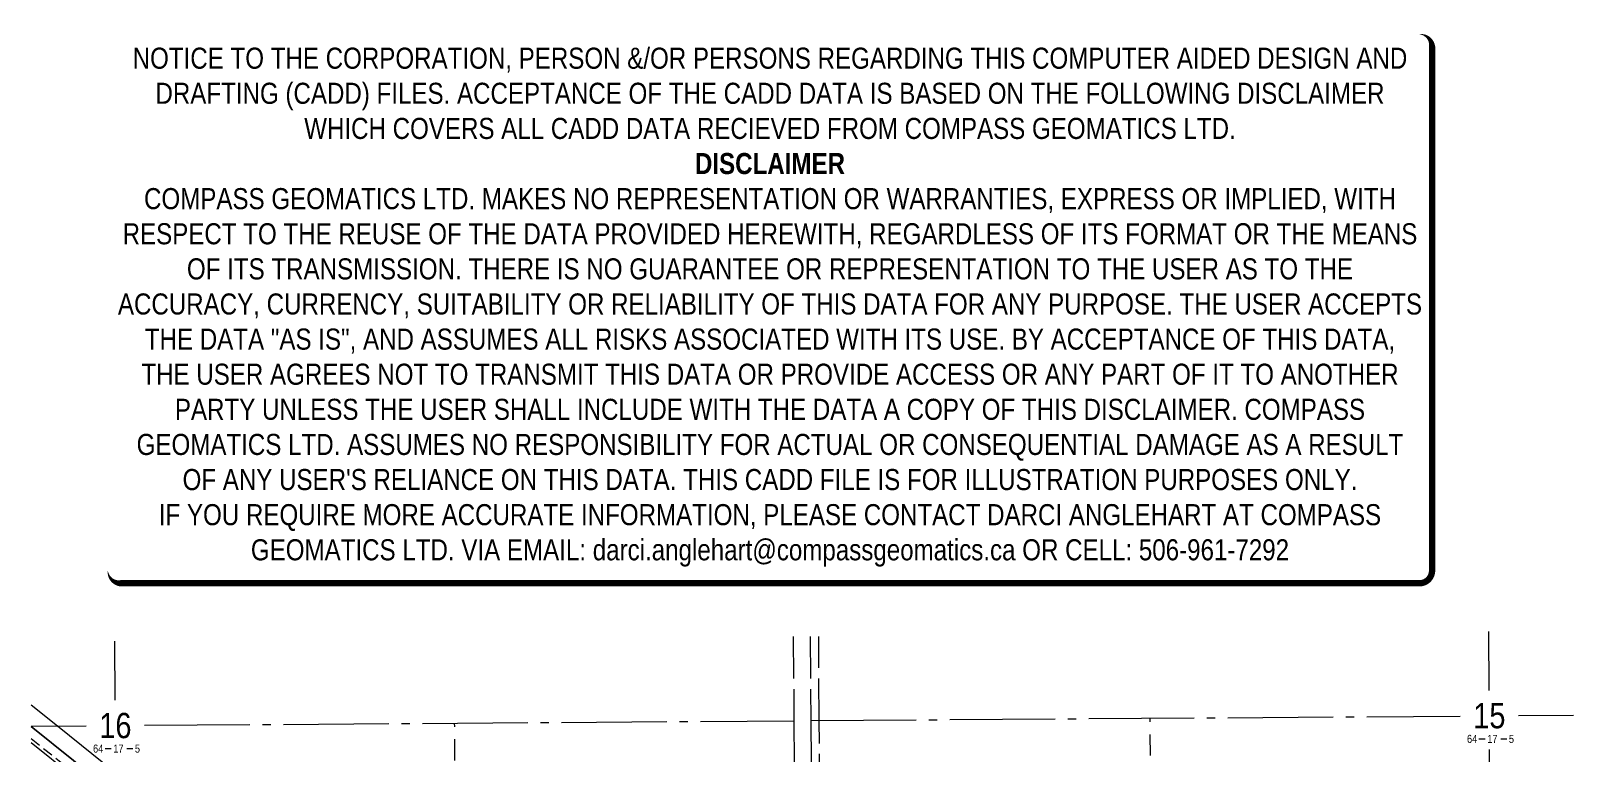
# Model space of a CAD drawing. Extents: x 531668 to 533511, y 6041766 to 6044319.
# Drawn here: x 531668 to 533511, y 6043459 to 6044319 of the extents above; entities that cross this region are included whole.
import ezdxf
from ezdxf.enums import TextEntityAlignment as Align

# ---------------------------------------------------------------- set-up
doc = ezdxf.new("R2010")
doc.units = 0
doc.header["$LTSCALE"] = 5
for name, pattern in [('foc-ACCESSROAD', [3.75, 2.5, -1.25]), ('foc-LSD', [8, 5, -3]), ('foc-QUARTERLINE', [33, 25, -3, 2, -3]), ('foc-UNSURVEYED', [12.5, 10, -2.5])]:
    doc.linetypes.add(name, pattern=pattern)
doc.layers.get('Defpoints').update_dxf_attribs({"color": 9})
for name, color, linetype in [('10', 1, 'Continuous'), ('9', 3, 'Continuous'), ('C-AR', 13, 'foc-ACCESSROAD'), ('C-RW', 13, 'Continuous'), ('F-RW', 190, 'Continuous'), ('L-SECLBL', 7, 'Continuous'), ('L-SECQ', 8, 'foc-QUARTERLINE'), ('L-SECTION-LSD', 7, 'foc-LSD'), ('L-USEC', 7, 'foc-UNSURVEYED')]:
    doc.layers.add(name, color=color, linetype=linetype)
doc.layers.add('DISCLAIMER', color=7, linetype='Continuous', plot=False)
doc.styles.add('80', font='ARIALN.TTF', dxfattribs={"height": 10})
doc.styles.add('80L', font='ARIALN.TTF', dxfattribs={"height": 10})
doc.styles.add('SIMPLEX', font='ARIALN.TTF')

# ---------------------------------------------------------------- blocks, each defined once
blk = doc.blocks.new('L-SECLBL')
at = {"layer": '9', "color": 7}
for p, q in [((-5.1, -27.8), (-12.3, -27.8)), ((20.7, -27.8), (13.5, -27.8))]:
    blk.add_line(p, q, dxfattribs=at)
at = {"layer": '10', "color": 2, "style": 'SIMPLEX'}
blk.add_attdef('SEC', text='', height=30, dxfattribs=at).set_placement((0, 0), align=Align.MIDDLE)
at = {"layer": '10', "color": 5, "style": '80L'}
blk.add_attdef('TWP', text='', height=9.5, dxfattribs=at).set_placement((-14.4, -27.4), align=Align.MIDDLE_RIGHT)
blk.add_attdef('RGE', text='', height=9.5, dxfattribs=at).set_placement((3.6, -27.4), align=Align.MIDDLE_CENTER)
blk.add_attdef('MER', text='', height=9.5, dxfattribs=at).set_placement((23.2, -27.4), align=Align.MIDDLE_LEFT)
blk = doc.blocks.new('Disclaimer_Legal')
at = {"layer": 'DISCLAIMER', "color": 254, "flags": 128}
blk.add_lwpolyline([(-3612.9, -1104.6, 37.5, 37.5, 0), (4096.1, -1104.6, 37.5, 37.5, 0.414214), (4171.1, -1029.6, 37.5, 37.5, 0), (4171.1, 2078.7, 37.5, 0, 0.414214), (4096.1, 2153.7, 0, 0, 0), (-3612.9, 2153.7, 0, 0, 0.414214), (-3687.9, 2078.7, 0, 0, 0), (-3687.9, -1029.6, 0, 37.5, 0.414214)], format="xyseb", close=True, dxfattribs=at)
at = {"layer": 'DISCLAIMER', "color": 254, "insert": (241.6, 533.9), "char_height": 125, "width": 7717.568, "attachment_point": 5, "style": '80'}
blk.add_mtext('NOTICE TO THE CORPORATION, PERSON &/OR PERSONS REGARDING THIS COMPUTER AIDED DESIGN AND DRAFTING (CADD) FILES. ACCEPTANCE OF THE CADD DATA IS BASED ON THE FOLLOWING DISCLAIMER WHICH COVERS ALL CADD DATA RECIEVED FROM COMPASS GEOMATICS LTD.\\P{\\fArial Narrow|b1|i0|c0|p34;DISCLAIMER}\\PCOMPASS GEOMATICS LTD. MAKES NO REPRESENTATION OR WARRANTIES, EXPRESS OR IMPLIED, WITH RESPECT TO THE REUSE OF THE DATA PROVIDED HEREWITH, REGARDLESS OF ITS FORMAT OR THE MEANS OF ITS TRANSMISSION. THERE IS NO GUARANTEE OR REPRESENTATION TO THE USER AS TO THE ACCURACY, CURRENCY, SUITABILITY OR RELIABILITY OF THIS DATA FOR ANY PURPOSE. THE USER ACCEPTS THE DATA "AS IS", AND ASSUMES ALL RISKS ASSOCIATED WITH ITS USE. BY ACCEPTANCE OF THIS DATA, THE USER AGREES NOT TO TRANSMIT THIS DATA OR PROVIDE ACCESS OR ANY PART OF IT TO ANOTHER PARTY UNLESS THE USER SHALL INCLUDE WITH THE DATA A COPY OF THIS DISCLAIMER. COMPASS GEOMATICS LTD. ASSUMES NO RESPONSIBILITY FOR ACTUAL OR CONSEQUENTIAL DAMAGE AS A RESULT OF ANY USER\'S RELIANCE ON THIS DATA. THIS CADD FILE IS FOR ILLUSTRATION PURPOSES ONLY.\\PIF YOU REQUIRE MORE ACCURATE INFORMATION, PLEASE CONTACT DARCI ANGLEHART AT COMPASS GEOMATICS LTD. VIA EMAIL: darci.anglehart@compassgeomatics.ca OR CELL: 506-961-7292', dxfattribs=at)

msp = doc.modelspace()

# ---------------------------------------------------------------- linework, layer by layer
at = {"layer": 'C-AR', "flags": 128}
msp.add_lwpolyline([(531668.661, 6043479.498), (531769.178, 6043398.657), (532246.079, 6043015.093), (532534.552, 6042782.994), (532550.139, 6042770.452), (532579.302, 6042747.779), (532609.632, 6042724.199), (532632.078, 6042706.748), (532670.521, 6042676.859), (532834.992, 6042548.993), (532967.549, 6042442.276), (533116.271, 6042322.394), (533132.163, 6042309.583), (533409.865, 6042085.754), (533510.412, 6042004.705)], dxfattribs=at)
at = {"layer": 'C-RW'}
for points in [[(531668.561, 6043493.682), (531769.078, 6043412.841)], [(533510.507, 6041991.8), (533409.96, 6042072.845), (532979.326, 6042419.937), (532964.209, 6042437.242), (532952.824, 6042450.278), (532913.088, 6042482.217), (532884.87, 6042501.116), (532846.903, 6042526.545), (532660.17, 6042676.786), (532623.011, 6042706.684), (532609.681, 6042717.411), (532579.345, 6042741.817), (532547.63, 6042767.334), (532243.571, 6043011.976), (531769.214, 6043393.493), (531668.697, 6043474.335)]]:
    msp.add_lwpolyline(points, dxfattribs=at)
at = {"layer": 'F-RW'}
for points in [[(531668.38, 6043519.502), (531699.654, 6043494.349), (531768.897, 6043438.661)], [(533503.324, 6042965.989), (533404.683, 6042788.39), (533362.218, 6042711.933), (533345.4, 6042681.653), (533325.073, 6042645.058), (533199.79, 6042391.117), (533122.85, 6042327.812), (533120.166, 6042325.604), (532989.681, 6042430.77), (532963.182, 6042461.117), (532921.978, 6042494.308), (532855.789, 6042538.637), (532683.886, 6042676.953), (532646.729, 6042706.851), (532609.541, 6042736.775), (532579.735, 6042760.758), (532579.204, 6042761.457), (532557.034, 6042779.022), (532541.467, 6042791.548), (532534.352, 6042797.273), (532252.967, 6043023.658), (531769.078, 6043412.841), (531668.561, 6043493.682)]]:
    msp.add_lwpolyline(points, dxfattribs=at)
at = {"layer": 'L-SECQ'}
for p, q in [((533399.169, 6043536.346), (533398.653, 6043606.307)), ((531768.293, 6043524.84), (531767.802, 6043594.782)), ((532593.994, 6043500.661), (533364.733, 6043506.117)), ((533433.977, 6043506.607), (533499.335, 6043507.07)), ((531668.558, 6043494.136), (531733.828, 6043494.596)), ((531803.108, 6043495.085), (532573.888, 6043500.519)), ((533405.319, 6042702.191), (533399.685, 6043466.385))]:
    msp.add_line(p, q, dxfattribs=at)
at = {"layer": 'L-SECTION-LSD'}
for p, q in [((532176.909, 6042693.474), (532171.196, 6043497.68)), ((533002.544, 6042699.33), (532996.688, 6043503.512))]:
    msp.add_line(p, q, dxfattribs=at)
at = {"layer": 'L-USEC'}
for p, q in [((532573.169, 6043600.464), (532573.888, 6043500.519)), ((532593.275, 6043600.606), (532593.994, 6043500.663)), ((532604.047, 6043500.732), (532603.328, 6043600.677)), ((532573.888, 6043500.519), (532576.78, 6043098.417)), ((532593.994, 6043500.663), (532596.886, 6043098.561)), ((532606.939, 6043098.632), (532604.047, 6043500.732))]:
    msp.add_line(p, q, dxfattribs=at)

# ---------------------------------------------------------------- block references
at = {"layer": 'Defpoints', "color": 2, "xscale": 0.2, "yscale": 0.2, "zscale": 0.2}
msp.add_blockref('Disclaimer_Legal', (532497.177, 6043884.595), dxfattribs=at)
at = {"layer": 'L-SECLBL', "xscale": 0.999475, "yscale": 0.999475, "zscale": 0.999475}
msp.add_blockref('L-SECLBL', (531768.503, 6043494.841), dxfattribs=at).add_auto_attribs({'SEC': '16', 'TWP': '64', 'RGE': '17', 'MER': '5'})
at = {"layer": 'L-SECLBL', "color": 3}
msp.add_blockref('L-SECLBL', (533399.39, 6043506.362), dxfattribs=at).add_auto_attribs({'SEC': '15', 'TWP': '64', 'RGE': '17', 'MER': '5'})

doc.saveas('drawing.dxf')
